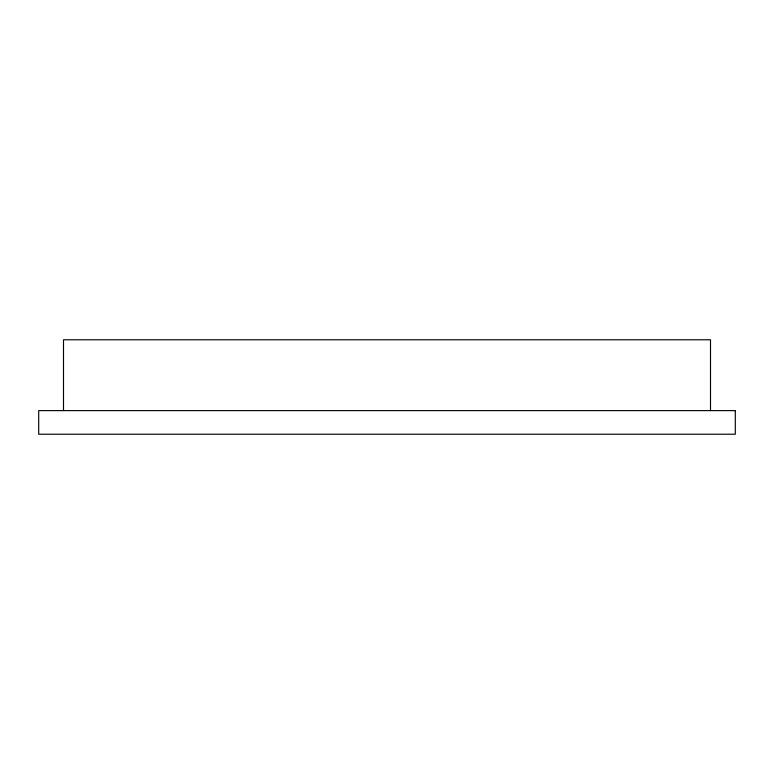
<?xml version="1.0" encoding="UTF-8"?>
<svg xmlns="http://www.w3.org/2000/svg" width="774" height="774" viewBox="0 0 774 774"><rect width="100%" height="100%" fill="white"/><g stroke="black" fill="none" stroke-linecap="round" stroke-linejoin="round"><path stroke-width="1.16" d="M710.503 410.617L710.503 339.776L63.497 339.776L63.497 410.617M735.3 410.617L38.7 410.617L38.7 434.224L735.3 434.224L735.3 410.617"/></g></svg>
